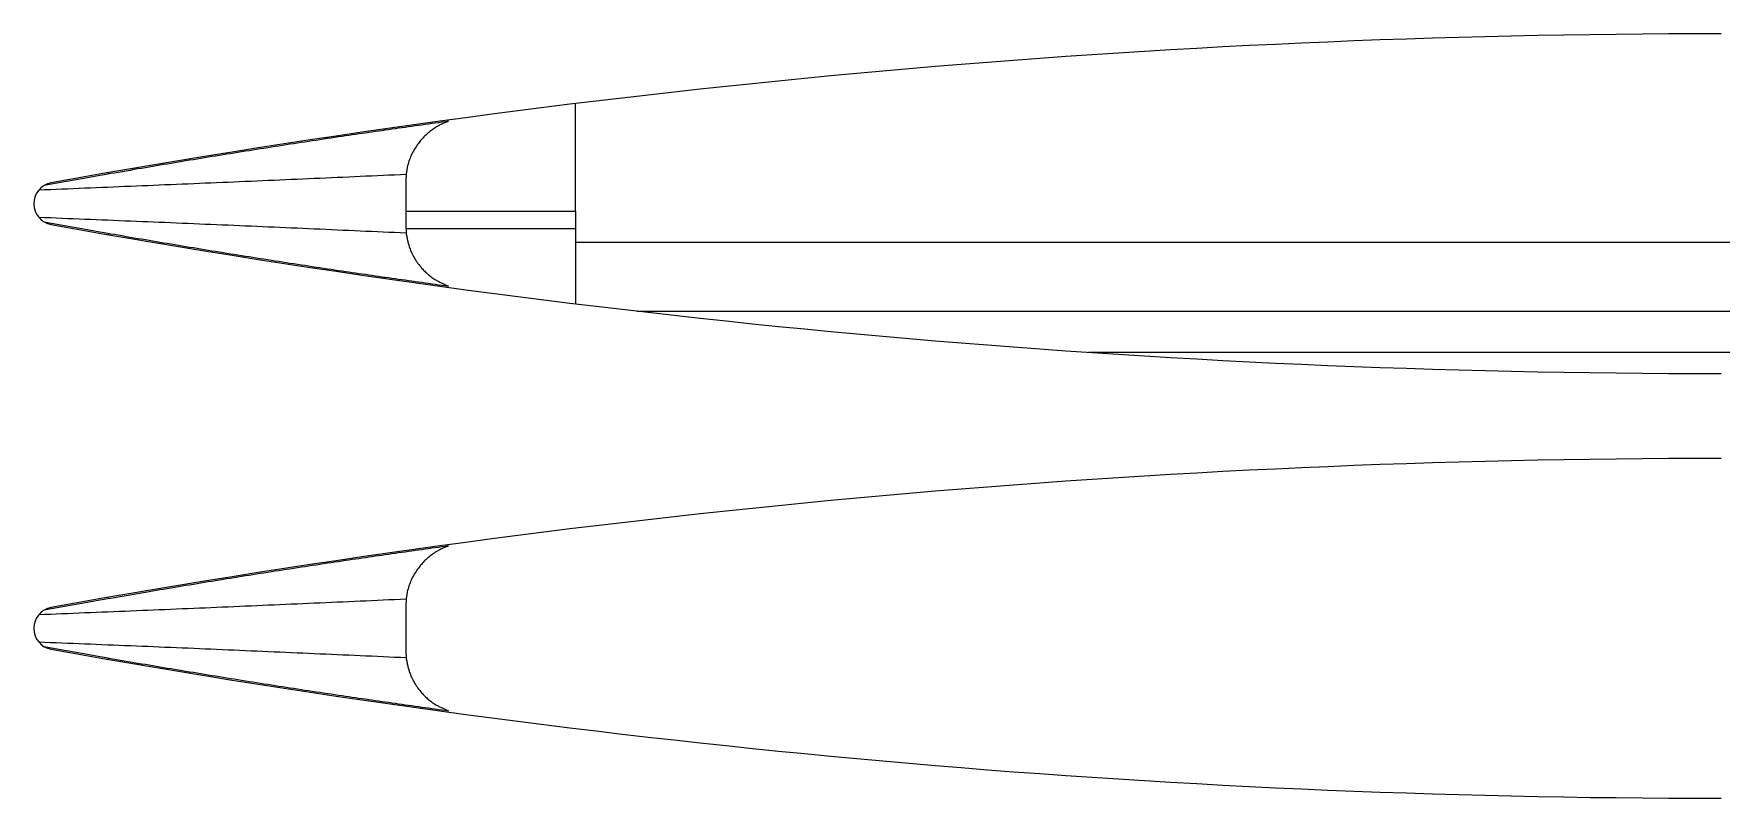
# Model space of a CAD drawing. Header units: metres. Extents: x -101133.8 to -101066.7, y -24899.3 to -24824.7.
# Drawn here: x -101110.06157 to -101110.0218, y -24853.58238 to -24853.56438 of the extents above; entities that cross this region are included whole.
import ezdxf

# ---------------------------------------------------------------- set-up
doc = ezdxf.new("R2010")
doc.units = ezdxf.units.M
doc.header["$LTSCALE"] = 0.2
doc.layers.add('CMT-CVC-MATERIEL', color=30, linetype='Continuous')

# ---------------------------------------------------------------- blocks, each defined once
blk = doc.blocks.new('Cassette 600x600')
at = {"linetype": 'Continuous', "lineweight": 13}
for p, q in [((-20444.73, 102.832), (-20444.73, 105.361)), ((-20449.23, 104.73), (-20449.23, 104.764)), ((-20455.73, 103.702), (-20455.73, 103.736)), ((-20448.72, 103.7), (-20448.73, 103.527)), ((-20448.73, 102.832), (-20444.73, 102.832)), ((-20444.73, 102.832), (-20444.73, 102.421)), ((-20455.73, 102.274), (-20455.73, 102.308)), ((-20448.73, 102.483), (-20448.72, 102.31)), ((-20448.726, 102.421), (-20444.73, 102.421)), ((-20444.73, 102.421), (-20444.73, 100.649)), ((-20444.73, 102.102), (-20340.23, 102.102)), ((-20449.23, 101.246), (-20449.23, 101.28)), ((-20443.282, 100.477), (-20340.23, 100.477)), ((-20432.638, 99.505), (-20340.23, 99.505)), ((-20455.73, 93.702), (-20455.73, 93.736)), ((-20448.72, 93.7), (-20448.73, 93.527)), ((-20455.73, 92.274), (-20455.73, 92.308)), ((-20448.73, 92.483), (-20448.72, 92.31))]:
    blk.add_line(p, q, dxfattribs=at)
for centre, radius, start, end in [((-20417.73, -115.495), 222.5, 90, 100.18749), ((-20456.995, 103.005), 0.5, 100.1875, 259.8125), ((-20417.73, 321.505), 222.5, 259.81251, 270), ((-20417.73, -125.495), 222.5, 90, 100.18749), ((-20456.995, 93.005), 0.5, 100.1875, 259.8125), ((-20417.73, 311.505), 222.5, 259.81251, 270)]:
    blk.add_arc(centre, radius, start, end, dxfattribs=at)
for points, knots in [([(-20447.719, 104.945), (-20447.929, 104.916), (-20448.138, 104.887), (-20448.347, 104.857), (-20448.556, 104.828), (-20448.764, 104.799), (-20448.975, 104.769), (-20449.185, 104.739), (-20449.396, 104.709), (-20449.602, 104.679), (-20449.808, 104.65), (-20450.008, 104.621), (-20450.229, 104.588), (-20450.451, 104.555), (-20450.694, 104.519), (-20450.931, 104.483), (-20451.168, 104.447), (-20451.399, 104.412), (-20451.632, 104.376), (-20451.865, 104.34), (-20452.099, 104.303), (-20452.333, 104.266), (-20452.567, 104.229), (-20452.8, 104.192), (-20453.034, 104.154), (-20453.267, 104.117), (-20453.5, 104.079), (-20453.734, 104.04), (-20453.968, 104.002), (-20454.204, 103.963), (-20454.434, 103.924), (-20454.664, 103.886), (-20454.888, 103.848), (-20455.133, 103.806), (-20455.378, 103.764), (-20455.644, 103.718), (-20455.833, 103.685), (-20455.977, 103.66), (-20456.077, 103.642), (-20456.188, 103.622), (-20456.3, 103.602), (-20456.424, 103.581), (-20456.544, 103.559), (-20456.664, 103.538), (-20456.782, 103.517), (-20456.9, 103.496), (-20457.018, 103.475), (-20457.136, 103.453), (-20457.255, 103.432)], [0, 0, 0, 0, 1, 1, 1, 2, 2, 2, 3, 3, 3, 4, 4, 4, 5, 5, 5, 6, 6, 6, 7, 7, 7, 8, 8, 8, 9, 9, 9, 10, 10, 10, 11, 11, 11, 12, 12, 12, 13, 13, 13, 14, 14, 14, 15, 15, 15, 16, 16, 16, 16]), ([(-20447.719, 104.945), (-20447.727, 104.942), (-20447.735, 104.939), (-20447.743, 104.936), (-20447.751, 104.934), (-20447.759, 104.931), (-20447.767, 104.928), (-20447.775, 104.925), (-20447.783, 104.921), (-20447.79, 104.918), (-20447.798, 104.916), (-20447.805, 104.913), (-20447.814, 104.909), (-20447.836, 104.9), (-20447.871, 104.884), (-20447.901, 104.869), (-20447.932, 104.854), (-20447.958, 104.84), (-20447.984, 104.824), (-20448.011, 104.808), (-20448.039, 104.791), (-20448.063, 104.775), (-20448.088, 104.759), (-20448.109, 104.744), (-20448.137, 104.722), (-20448.166, 104.7), (-20448.202, 104.67), (-20448.233, 104.642), (-20448.265, 104.614), (-20448.293, 104.586), (-20448.32, 104.557), (-20448.348, 104.528), (-20448.375, 104.497), (-20448.398, 104.468), (-20448.422, 104.439), (-20448.442, 104.412), (-20448.467, 104.375), (-20448.493, 104.338), (-20448.523, 104.29), (-20448.548, 104.244), (-20448.574, 104.197), (-20448.595, 104.153), (-20448.614, 104.109), (-20448.633, 104.064), (-20448.649, 104.02), (-20448.664, 103.971), (-20448.678, 103.922), (-20448.691, 103.868), (-20448.698, 103.833), (-20448.701, 103.82), (-20448.703, 103.81), (-20448.705, 103.799), (-20448.706, 103.789), (-20448.708, 103.777), (-20448.71, 103.766), (-20448.712, 103.755), (-20448.713, 103.744), (-20448.715, 103.733), (-20448.717, 103.722), (-20448.718, 103.711), (-20448.72, 103.7)], [0, 0, 0, 0, 1, 1, 1, 2, 2, 2, 3, 3, 3, 4, 4, 4, 5, 5, 5, 6, 6, 6, 7, 7, 7, 8, 8, 8, 9, 9, 9, 10, 10, 10, 11, 11, 11, 12, 12, 12, 13, 13, 13, 14, 14, 14, 15, 15, 15, 16, 16, 16, 17, 17, 17, 18, 18, 18, 19, 19, 19, 20, 20, 20, 20]), ([(-20457.374, 103.331), (-20457.014, 103.346), (-20456.653, 103.36), (-20456.293, 103.375), (-20455.933, 103.39), (-20455.573, 103.404), (-20455.212, 103.419), (-20454.852, 103.434), (-20454.492, 103.449), (-20454.132, 103.464), (-20453.771, 103.479), (-20453.411, 103.494), (-20453.05, 103.509), (-20452.69, 103.524), (-20452.329, 103.54), (-20451.968, 103.556), (-20451.607, 103.571), (-20451.246, 103.587), (-20450.885, 103.603), (-20450.525, 103.619), (-20450.164, 103.635), (-20449.803, 103.651), (-20449.442, 103.668), (-20449.081, 103.684), (-20448.72, 103.7)], [0, 0, 0, 0, 1, 1, 1, 2, 2, 2, 3, 3, 3, 4, 4, 4, 5, 5, 5, 6, 6, 6, 7, 7, 7, 8, 8, 8, 8]), ([(-20448.73, 103.527), (-20448.73, 103.507), (-20448.73, 103.487), (-20448.73, 103.466), (-20448.73, 103.446), (-20448.73, 103.425), (-20448.73, 103.404), (-20448.73, 103.383), (-20448.73, 103.363), (-20448.73, 103.341), (-20448.73, 103.32), (-20448.73, 103.299), (-20448.73, 103.277), (-20448.73, 103.255), (-20448.73, 103.233), (-20448.73, 103.211), (-20448.73, 103.189), (-20448.73, 103.166), (-20448.73, 103.143), (-20448.73, 103.121), (-20448.73, 103.098), (-20448.73, 103.075), (-20448.73, 103.052), (-20448.73, 103.029), (-20448.73, 103.006), (-20448.73, 102.983), (-20448.73, 102.96), (-20448.73, 102.937), (-20448.73, 102.914), (-20448.73, 102.891), (-20448.73, 102.868), (-20448.73, 102.845), (-20448.73, 102.823), (-20448.73, 102.8), (-20448.73, 102.778), (-20448.73, 102.756), (-20448.73, 102.734), (-20448.73, 102.712), (-20448.73, 102.691), (-20448.73, 102.67), (-20448.73, 102.648), (-20448.73, 102.627), (-20448.73, 102.607), (-20448.73, 102.586), (-20448.73, 102.565), (-20448.73, 102.544), (-20448.73, 102.524), (-20448.73, 102.503), (-20448.73, 102.483)], [0, 0, 0, 0, 1, 1, 1, 2, 2, 2, 3, 3, 3, 4, 4, 4, 5, 5, 5, 6, 6, 6, 7, 7, 7, 8, 8, 8, 9, 9, 9, 10, 10, 10, 11, 11, 11, 12, 12, 12, 13, 13, 13, 14, 14, 14, 15, 15, 15, 16, 16, 16, 16]), ([(-20448.72, 102.31), (-20449.081, 102.327), (-20449.442, 102.343), (-20449.803, 102.359), (-20450.164, 102.375), (-20450.525, 102.391), (-20450.885, 102.407), (-20451.246, 102.423), (-20451.607, 102.439), (-20451.968, 102.454), (-20452.329, 102.47), (-20452.69, 102.486), (-20453.05, 102.501), (-20453.411, 102.516), (-20453.771, 102.532), (-20454.132, 102.547), (-20454.492, 102.562), (-20454.852, 102.577), (-20455.212, 102.591), (-20455.573, 102.606), (-20455.933, 102.621), (-20456.293, 102.635), (-20456.653, 102.65), (-20457.014, 102.664), (-20457.374, 102.679)], [0, 0, 0, 0, 1, 1, 1, 2, 2, 2, 3, 3, 3, 4, 4, 4, 5, 5, 5, 6, 6, 6, 7, 7, 7, 8, 8, 8, 8]), ([(-20457.255, 102.578), (-20457.136, 102.557), (-20457.018, 102.536), (-20456.9, 102.515), (-20456.782, 102.493), (-20456.664, 102.473), (-20456.544, 102.451), (-20456.424, 102.43), (-20456.3, 102.408), (-20456.188, 102.388), (-20456.077, 102.368), (-20455.977, 102.351), (-20455.833, 102.325), (-20455.644, 102.292), (-20455.378, 102.246), (-20455.133, 102.204), (-20454.889, 102.163), (-20454.664, 102.125), (-20454.434, 102.086), (-20454.204, 102.048), (-20453.968, 102.008), (-20453.734, 101.97), (-20453.5, 101.931), (-20453.267, 101.894), (-20453.034, 101.856), (-20452.8, 101.818), (-20452.567, 101.781), (-20452.333, 101.744), (-20452.099, 101.707), (-20451.865, 101.67), (-20451.632, 101.634), (-20451.399, 101.598), (-20451.168, 101.563), (-20450.931, 101.527), (-20450.694, 101.491), (-20450.451, 101.455), (-20450.229, 101.422), (-20450.008, 101.39), (-20449.808, 101.361), (-20449.602, 101.331), (-20449.396, 101.301), (-20449.185, 101.271), (-20448.975, 101.241), (-20448.764, 101.212), (-20448.556, 101.182), (-20448.347, 101.153), (-20448.138, 101.124), (-20447.929, 101.094), (-20447.719, 101.065)], [0, 0, 0, 0, 1, 1, 1, 2, 2, 2, 3, 3, 3, 4, 4, 4, 5, 5, 5, 6, 6, 6, 7, 7, 7, 8, 8, 8, 9, 9, 9, 10, 10, 10, 11, 11, 11, 12, 12, 12, 13, 13, 13, 14, 14, 14, 15, 15, 15, 16, 16, 16, 16]), ([(-20448.72, 102.31), (-20448.714, 102.279), (-20448.708, 102.248), (-20448.702, 102.217), (-20448.696, 102.186), (-20448.689, 102.155), (-20448.682, 102.124), (-20448.675, 102.093), (-20448.666, 102.061), (-20448.658, 102.031), (-20448.649, 102.001), (-20448.641, 101.974), (-20448.628, 101.939), (-20448.615, 101.904), (-20448.597, 101.862), (-20448.578, 101.823), (-20448.559, 101.783), (-20448.538, 101.746), (-20448.516, 101.709), (-20448.493, 101.672), (-20448.469, 101.635), (-20448.441, 101.598), (-20448.413, 101.56), (-20448.381, 101.521), (-20448.354, 101.49), (-20448.327, 101.459), (-20448.306, 101.437), (-20448.282, 101.412), (-20448.257, 101.388), (-20448.23, 101.363), (-20448.202, 101.339), (-20448.175, 101.315), (-20448.147, 101.293), (-20448.116, 101.27), (-20448.084, 101.248), (-20448.049, 101.225), (-20448.021, 101.208), (-20447.993, 101.192), (-20447.972, 101.181), (-20447.949, 101.169), (-20447.926, 101.157), (-20447.9, 101.145), (-20447.874, 101.133), (-20447.849, 101.121), (-20447.823, 101.11), (-20447.797, 101.098), (-20447.772, 101.087), (-20447.745, 101.076), (-20447.719, 101.065)], [0, 0, 0, 0, 1, 1, 1, 2, 2, 2, 3, 3, 3, 4, 4, 4, 5, 5, 5, 6, 6, 6, 7, 7, 7, 8, 8, 8, 9, 9, 9, 10, 10, 10, 11, 11, 11, 12, 12, 12, 13, 13, 13, 14, 14, 14, 15, 15, 15, 16, 16, 16, 16]), ([(-20447.719, 94.945), (-20447.929, 94.916), (-20448.138, 94.887), (-20448.347, 94.857), (-20448.556, 94.828), (-20448.764, 94.799), (-20448.975, 94.769), (-20449.185, 94.739), (-20449.396, 94.709), (-20449.602, 94.679), (-20449.808, 94.65), (-20450.008, 94.621), (-20450.229, 94.588), (-20450.451, 94.555), (-20450.694, 94.519), (-20450.931, 94.483), (-20451.168, 94.447), (-20451.399, 94.412), (-20451.632, 94.376), (-20451.865, 94.34), (-20452.099, 94.303), (-20452.333, 94.266), (-20452.567, 94.229), (-20452.8, 94.192), (-20453.034, 94.154), (-20453.267, 94.117), (-20453.5, 94.079), (-20453.734, 94.04), (-20453.968, 94.002), (-20454.204, 93.963), (-20454.434, 93.924), (-20454.664, 93.886), (-20454.888, 93.848), (-20455.133, 93.806), (-20455.378, 93.764), (-20455.644, 93.718), (-20455.833, 93.685), (-20455.977, 93.66), (-20456.077, 93.642), (-20456.188, 93.622), (-20456.3, 93.602), (-20456.424, 93.581), (-20456.544, 93.559), (-20456.664, 93.538), (-20456.782, 93.517), (-20456.9, 93.496), (-20457.018, 93.475), (-20457.136, 93.453), (-20457.255, 93.432)], [0, 0, 0, 0, 1, 1, 1, 2, 2, 2, 3, 3, 3, 4, 4, 4, 5, 5, 5, 6, 6, 6, 7, 7, 7, 8, 8, 8, 9, 9, 9, 10, 10, 10, 11, 11, 11, 12, 12, 12, 13, 13, 13, 14, 14, 14, 15, 15, 15, 16, 16, 16, 16]), ([(-20447.719, 94.945), (-20447.727, 94.942), (-20447.735, 94.939), (-20447.743, 94.936), (-20447.751, 94.934), (-20447.759, 94.931), (-20447.767, 94.928), (-20447.775, 94.925), (-20447.783, 94.921), (-20447.79, 94.918), (-20447.798, 94.916), (-20447.805, 94.913), (-20447.814, 94.909), (-20447.836, 94.9), (-20447.871, 94.884), (-20447.901, 94.869), (-20447.932, 94.854), (-20447.958, 94.84), (-20447.984, 94.824), (-20448.011, 94.808), (-20448.039, 94.791), (-20448.063, 94.775), (-20448.088, 94.759), (-20448.109, 94.744), (-20448.137, 94.722), (-20448.166, 94.7), (-20448.202, 94.67), (-20448.233, 94.642), (-20448.265, 94.614), (-20448.293, 94.586), (-20448.32, 94.557), (-20448.348, 94.528), (-20448.375, 94.497), (-20448.398, 94.468), (-20448.422, 94.439), (-20448.442, 94.412), (-20448.467, 94.375), (-20448.493, 94.338), (-20448.523, 94.29), (-20448.548, 94.244), (-20448.574, 94.197), (-20448.595, 94.153), (-20448.614, 94.109), (-20448.633, 94.064), (-20448.649, 94.02), (-20448.664, 93.971), (-20448.678, 93.922), (-20448.691, 93.868), (-20448.698, 93.833), (-20448.701, 93.82), (-20448.703, 93.81), (-20448.705, 93.799), (-20448.706, 93.789), (-20448.708, 93.777), (-20448.71, 93.766), (-20448.712, 93.755), (-20448.713, 93.744), (-20448.715, 93.733), (-20448.717, 93.722), (-20448.718, 93.711), (-20448.72, 93.7)], [0, 0, 0, 0, 1, 1, 1, 2, 2, 2, 3, 3, 3, 4, 4, 4, 5, 5, 5, 6, 6, 6, 7, 7, 7, 8, 8, 8, 9, 9, 9, 10, 10, 10, 11, 11, 11, 12, 12, 12, 13, 13, 13, 14, 14, 14, 15, 15, 15, 16, 16, 16, 17, 17, 17, 18, 18, 18, 19, 19, 19, 20, 20, 20, 20]), ([(-20457.374, 93.331), (-20457.014, 93.346), (-20456.653, 93.36), (-20456.293, 93.375), (-20455.933, 93.39), (-20455.573, 93.404), (-20455.212, 93.419), (-20454.852, 93.434), (-20454.492, 93.449), (-20454.132, 93.464), (-20453.771, 93.479), (-20453.411, 93.494), (-20453.05, 93.509), (-20452.69, 93.524), (-20452.329, 93.54), (-20451.968, 93.556), (-20451.607, 93.571), (-20451.246, 93.587), (-20450.885, 93.603), (-20450.525, 93.619), (-20450.164, 93.635), (-20449.803, 93.651), (-20449.442, 93.668), (-20449.081, 93.684), (-20448.72, 93.7)], [0, 0, 0, 0, 1, 1, 1, 2, 2, 2, 3, 3, 3, 4, 4, 4, 5, 5, 5, 6, 6, 6, 7, 7, 7, 8, 8, 8, 8]), ([(-20448.73, 93.527), (-20448.73, 93.507), (-20448.73, 93.487), (-20448.73, 93.466), (-20448.73, 93.446), (-20448.73, 93.425), (-20448.73, 93.404), (-20448.73, 93.383), (-20448.73, 93.363), (-20448.73, 93.341), (-20448.73, 93.32), (-20448.73, 93.299), (-20448.73, 93.277), (-20448.73, 93.255), (-20448.73, 93.233), (-20448.73, 93.211), (-20448.73, 93.189), (-20448.73, 93.166), (-20448.73, 93.143), (-20448.73, 93.121), (-20448.73, 93.098), (-20448.73, 93.075), (-20448.73, 93.052), (-20448.73, 93.029), (-20448.73, 93.006), (-20448.73, 92.983), (-20448.73, 92.96), (-20448.73, 92.937), (-20448.73, 92.914), (-20448.73, 92.891), (-20448.73, 92.868), (-20448.73, 92.845), (-20448.73, 92.823), (-20448.73, 92.8), (-20448.73, 92.778), (-20448.73, 92.756), (-20448.73, 92.734), (-20448.73, 92.712), (-20448.73, 92.691), (-20448.73, 92.67), (-20448.73, 92.648), (-20448.73, 92.627), (-20448.73, 92.607), (-20448.73, 92.586), (-20448.73, 92.565), (-20448.73, 92.544), (-20448.73, 92.524), (-20448.73, 92.503), (-20448.73, 92.483)], [0, 0, 0, 0, 1, 1, 1, 2, 2, 2, 3, 3, 3, 4, 4, 4, 5, 5, 5, 6, 6, 6, 7, 7, 7, 8, 8, 8, 9, 9, 9, 10, 10, 10, 11, 11, 11, 12, 12, 12, 13, 13, 13, 14, 14, 14, 15, 15, 15, 16, 16, 16, 16]), ([(-20448.72, 92.31), (-20449.081, 92.327), (-20449.442, 92.343), (-20449.803, 92.359), (-20450.164, 92.375), (-20450.525, 92.391), (-20450.885, 92.407), (-20451.246, 92.423), (-20451.607, 92.439), (-20451.968, 92.454), (-20452.329, 92.47), (-20452.69, 92.486), (-20453.05, 92.501), (-20453.411, 92.516), (-20453.771, 92.532), (-20454.132, 92.547), (-20454.492, 92.562), (-20454.852, 92.576), (-20455.212, 92.591), (-20455.573, 92.606), (-20455.933, 92.621), (-20456.293, 92.635), (-20456.653, 92.65), (-20457.014, 92.664), (-20457.374, 92.679)], [0, 0, 0, 0, 1, 1, 1, 2, 2, 2, 3, 3, 3, 4, 4, 4, 5, 5, 5, 6, 6, 6, 7, 7, 7, 8, 8, 8, 8]), ([(-20457.255, 92.578), (-20457.136, 92.557), (-20457.018, 92.536), (-20456.9, 92.515), (-20456.782, 92.493), (-20456.664, 92.473), (-20456.544, 92.451), (-20456.424, 92.43), (-20456.3, 92.408), (-20456.188, 92.388), (-20456.077, 92.368), (-20455.977, 92.351), (-20455.833, 92.325), (-20455.644, 92.292), (-20455.378, 92.246), (-20455.133, 92.204), (-20454.889, 92.163), (-20454.664, 92.125), (-20454.434, 92.086), (-20454.204, 92.047), (-20453.968, 92.008), (-20453.734, 91.97), (-20453.5, 91.931), (-20453.267, 91.894), (-20453.034, 91.856), (-20452.8, 91.818), (-20452.567, 91.781), (-20452.333, 91.744), (-20452.099, 91.707), (-20451.865, 91.67), (-20451.632, 91.634), (-20451.399, 91.598), (-20451.168, 91.563), (-20450.931, 91.527), (-20450.694, 91.491), (-20450.451, 91.455), (-20450.229, 91.422), (-20450.008, 91.39), (-20449.808, 91.361), (-20449.602, 91.331), (-20449.396, 91.301), (-20449.185, 91.271), (-20448.975, 91.241), (-20448.764, 91.212), (-20448.556, 91.182), (-20448.347, 91.153), (-20448.138, 91.124), (-20447.929, 91.094), (-20447.719, 91.065)], [0, 0, 0, 0, 1, 1, 1, 2, 2, 2, 3, 3, 3, 4, 4, 4, 5, 5, 5, 6, 6, 6, 7, 7, 7, 8, 8, 8, 9, 9, 9, 10, 10, 10, 11, 11, 11, 12, 12, 12, 13, 13, 13, 14, 14, 14, 15, 15, 15, 16, 16, 16, 16]), ([(-20448.72, 92.31), (-20448.714, 92.279), (-20448.708, 92.248), (-20448.702, 92.217), (-20448.696, 92.186), (-20448.689, 92.155), (-20448.682, 92.124), (-20448.675, 92.093), (-20448.666, 92.061), (-20448.658, 92.031), (-20448.649, 92.001), (-20448.641, 91.974), (-20448.628, 91.939), (-20448.615, 91.904), (-20448.597, 91.862), (-20448.578, 91.823), (-20448.559, 91.783), (-20448.538, 91.746), (-20448.516, 91.709), (-20448.493, 91.672), (-20448.469, 91.635), (-20448.441, 91.598), (-20448.413, 91.56), (-20448.381, 91.521), (-20448.354, 91.49), (-20448.327, 91.459), (-20448.306, 91.437), (-20448.282, 91.412), (-20448.257, 91.388), (-20448.23, 91.363), (-20448.202, 91.339), (-20448.175, 91.315), (-20448.147, 91.293), (-20448.116, 91.27), (-20448.084, 91.248), (-20448.049, 91.225), (-20448.021, 91.208), (-20447.993, 91.192), (-20447.972, 91.181), (-20447.949, 91.169), (-20447.926, 91.157), (-20447.9, 91.145), (-20447.874, 91.133), (-20447.849, 91.121), (-20447.823, 91.11), (-20447.797, 91.098), (-20447.772, 91.087), (-20447.745, 91.076), (-20447.719, 91.065)], [0, 0, 0, 0, 1, 1, 1, 2, 2, 2, 3, 3, 3, 4, 4, 4, 5, 5, 5, 6, 6, 6, 7, 7, 7, 8, 8, 8, 9, 9, 9, 10, 10, 10, 11, 11, 11, 12, 12, 12, 13, 13, 13, 14, 14, 14, 15, 15, 15, 16, 16, 16, 16])]:
    blk.add_open_spline(points, degree=3, knots=knots, dxfattribs=at)

msp = doc.modelspace()

# ---------------------------------------------------------------- block references
at = {"layer": 'CMT-CVC-MATERIEL', "xscale": 0.001, "yscale": 0.001, "zscale": 0.001}
msp.add_blockref('Cassette 600x600', (-101089.604074, -24853.671381), dxfattribs=at)

doc.saveas('drawing.dxf')
